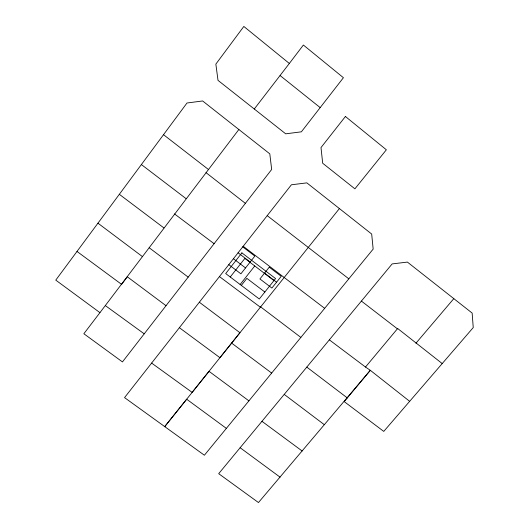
<?xml version="1.0" encoding="UTF-8"?>
<svg xmlns="http://www.w3.org/2000/svg" width="529" height="529" viewBox="0 0 529 529"><rect width="100%" height="100%" fill="white"/><g stroke="black" fill="none" stroke-linecap="round" stroke-linejoin="round"><path stroke-width="0.79" d="M77.003 251.447L55.763 280.125L99.941 312.646L238.857 129.499L202.633 100.96L186.995 103.003L77.003 251.447L121.604 284.377L127.291 276.779L166.027 305.696L271.675 169.452L269.797 153.84L238.857 129.499M289.337 63.467L303.375 45.031L343.42 77.703L301.371 131.827L285.706 133.824L218.008 80.368L215.858 64.108L243.829 26.45L289.337 63.467L254.27 109.02M99.941 312.646L83.853 333.739L122.457 361.915L166.027 305.696M179.371 327.702L291.393 184.793L306.846 182.869L371.689 234.049L373.163 249.106L204.392 455.231L124.546 397.616L179.371 327.702L219.945 357.697L339.4 208.578M230.241 277.011L244.861 258.416L273.956 280.595M240.133 284.496L254.753 265.955M241.33 285.402L246.878 278.373L264.857 292.021M199.321 302.211L239.941 332.721L164.645 426.711L186.684 399.216L226.379 428.397M261.961 421.315L218.695 473.667L258.463 502.55L370.313 370.313L409.664 401.326L473.237 327.583L472.152 313.075L407.396 262.086L392.141 263.918L261.961 421.315L302.158 451.012M329.342 339.849L365.493 367.04L397.669 328.502L442.211 363.575M415.939 343.222L453.809 298.647M409.664 401.326L383.756 431.406L344.22 401.617L370.313 370.313L365.493 367.04M397.669 328.502L397.391 328.813L361.413 301.087M151.625 363.079L192.139 392.386L209.028 371.325L248.901 400.856M105.575 305.762L144.225 333.832M240.133 447.726L280.072 477.158M219.456 276.594L260.374 307.223M231.623 343.09L271.675 373.084M174.504 213.914L214.113 243.704M97.958 223.192L142.565 256.697M119.336 194.308L163.911 227.933M149.198 247.757L188.179 277.123M284.238 394.409L324.356 424.714M324.667 308.341L243.195 246.263M233.448 258.741L245.529 267.932M228.819 264.659L240.893 273.824L254.839 256.089L242.738 246.851M260.625 306.886L300.856 337.409M306.8 367.106L347.328 397.934M141.395 164.565L186.056 198.639M238.09 252.802L250.177 262.02M264.579 273.07L276.561 282.208M348.816 278.829L267.205 215.627M163.501 134.683L208.578 169.597M205.999 172.626L245.383 203.361M280.106 75.561L320.164 107.585M241.892 252.875L225.698 273.566L259.296 299.004L275.569 278.565L241.892 252.875M345.417 116.492L321.004 147.571L322.69 163.249L354.899 188.833L386.362 149.786L345.417 116.492M269.254 267.178L259.924 278.955L271.893 288.06L281.243 276.336L269.254 267.178"/></g></svg>
